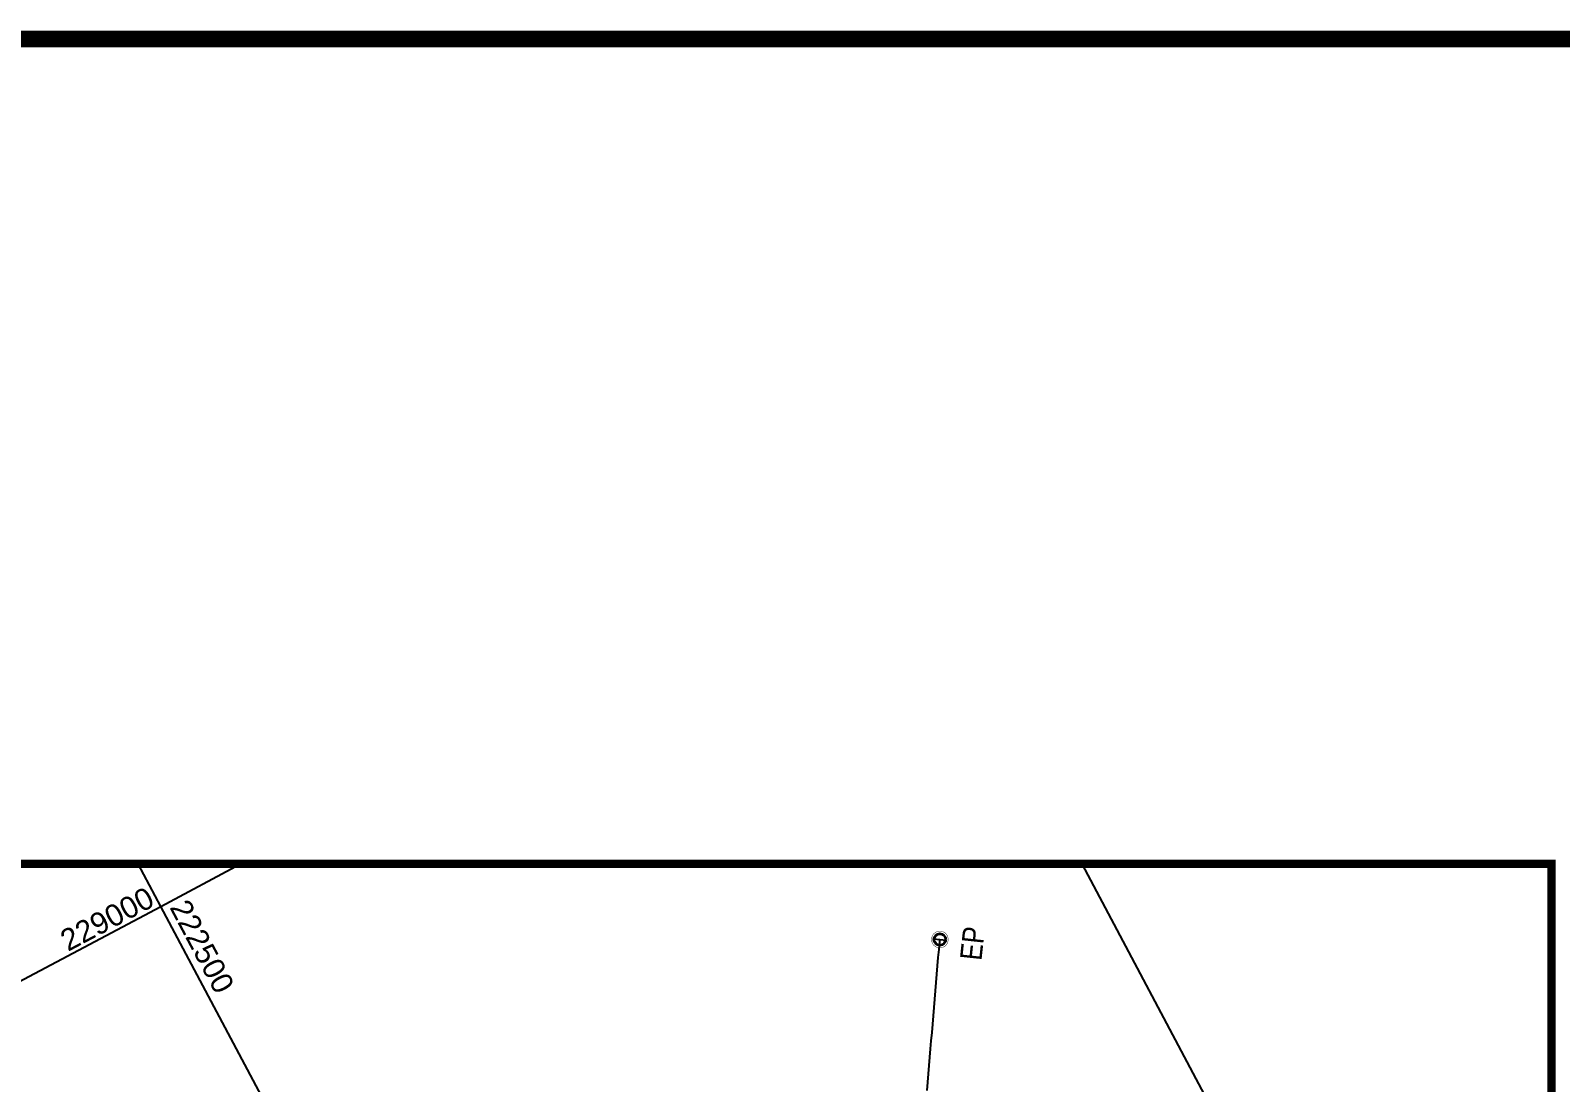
# Model space of a CAD drawing. Extents: x 227222 to 228063, y 224653 to 225247.
# Drawn here: x 227400.6 to 227584.2, y 225101.4 to 225227.6 of the extents above; entities that cross this region are included whole.
import ezdxf
from ezdxf.enums import TextEntityAlignment as Align

# ---------------------------------------------------------------- set-up
doc = ezdxf.new("R2010")
doc.units = 0
doc.header["$LTSCALE"] = 10
doc.header["$MEASUREMENT"] = 0
doc.layers.get('0').update_dxf_attribs({"linetype": 'CONTINUOUS'})
for name, color, linetype in [('CA-ALGN-CNTL', 2, 'CONTINUOUS'), ('CA-ALGN-IPSM', 2, 'CONTINUOUS'), ('CA-ALGN-STSM', 2, 'CONTINUOUS'), ('CA-ALGN-TEXT', 3, 'CONTINUOUS'), ('CV-GRID-BORD', 4, 'CONTINUOUS'), ('CV-GRID-LINE', 1, 'CONTINUOUS'), ('CV-GRID-TEXT', 4, 'CONTINUOUS'), ('CX-BORD', 3, 'CONTINUOUS'), ('CX-BORD-LIN1', 4, 'CONTINUOUS'), ('CX-BORD-LIN2', 3, 'CONTINUOUS'), ('CX-BORD-TEX2', 7, 'CONTINUOUS'), ('CX-BORD-TEX3', 6, 'CONTINUOUS')]:
    doc.layers.add(name, color=color, linetype=linetype)
doc.styles.add('GTXT', font='Dotum.ttf')
doc.styles.get("Standard").update_dxf_attribs({"font": 'Dotum.ttf'})
doc.styles.add('TB_TEXT', font='Dotum.ttf')
doc.styles.add('TB_WBTXT', font='Dotum.ttf')
doc.styles.add('TB_WMTXT', font='Dotum.ttf')

# ---------------------------------------------------------------- blocks, each defined once
blk = doc.blocks.new('CXBLKA1-KHCA1')
at = {"layer": 'CX-BORD-LIN1', "const_width": 2}
blk.add_lwpolyline([(796, -2.273736754432321e-12), (0, 0), (0, 553.9999999999995), (795.9999999999995, 553.9999999999995)], close=True, dxfattribs=at)
at = {"layer": 'CX-BORD-LIN1', "style": 'TB_TEXT'}
for tag, height, p in [('TR_RNUM4', 3, (285.105116618196, 26.63656332936284)), ('TR_RDAT4', 3.5, (317.5, 26.99999999999994)), ('TR_DGN4', 3.5, (459.1184542177598, 26.99999999999993)), ('TR_CHK4', 3.5, (499.1184542177598, 26.99999999999993)), ('TR_APP4', 3.5, (539.1184542177598, 27.00000000000016)), ('TR_RNUM3', 3, (285.105116618196, 20.63656332936395)), ('TR_RDAT3', 3.5, (317.5, 21.00000000000105)), ('TR_DGN3', 3.5, (459.1184542177598, 21.00000000000104)), ('TR_CHK3', 3.5, (499.1184542177598, 21.00000000000104)), ('TR_APP3', 3.5, (539.1184542177598, 21.00000000000126)), ('TR_RDAT2', 3.5, (317.5, 15.00000000000105)), ('TR_DGN2', 3.5, (459.1184542177598, 15.00000000000104)), ('TR_CHK2', 3.5, (499.1184542177598, 15.00000000000104)), ('TR_APP2', 3.5, (539.1184542177598, 15.00000000000126)), ('TR_RNUM2', 3, (285.105116618196, 14.63656332936395)), ('TR_RNUM1', 3, (285.105116618196, 8.636563329362843)), ('TR_RDAT1', 3.5, (317.5, 8.999999999999943)), ('TR_DGN1', 3.5, (459.1184542177598, 8.999999999999929)), ('TR_CHK1', 3.5, (499.1184542177598, 8.999999999999929)), ('TR_APP1', 3.5, (539.1184542177598, 9.000000000000156))]:
    blk.add_attdef(tag, text='', height=height, dxfattribs=at).set_placement(p, align=Align.MIDDLE_CENTER)
for tag, p in [('TR_RCON4', (342.3033138082337, 26.99999999999994)), ('TR_RCON3', (342.3033138082337, 21.00000000000105)), ('TR_RCON2', (342.3033138082337, 15.00000000000105)), ('TR_RCON1', (342.3033138082337, 8.999999999999943))]:
    blk.add_attdef(tag, text='', height=3.5, dxfattribs=at).set_placement(p, align=Align.MIDDLE_LEFT)
at = {"layer": 'CX-BORD-LIN2', "style": 'TB_TEXT'}
blk.add_attdef('TD_VERSION', text='', height=3, rotation=90, dxfattribs=at).set_placement((800.499999405456, 48.01489921212271), align=Align.MIDDLE_CENTER)
at = {"layer": 'CX-BORD-TEX2', "style": 'TB_WMTXT'}
for tag, height, p in [('TB_CNAME', 5, (15.34476638720071, 531.8324131479244)), ('TB_CSCOP', 4, (16.63456755316156, 523.8324131479244))]:
    blk.add_attdef(tag, text='', height=height, dxfattribs=at).set_placement(p, align=Align.BOTTOM_LEFT)
at = {"layer": 'CX-BORD-TEX2', "style": 'TB_WBTXT'}
for tag, height, p in [('TB_MTITIL', 10, (398, 533.326413560618)), ('TB_STITL', 7, (398, 518.326413560618))]:
    blk.add_attdef(tag, text='', height=height, dxfattribs=at).set_placement(p, align=Align.MIDDLE_CENTER)
at = {"layer": 'CX-BORD-TEX3', "style": 'TB_TEXT'}
for tag, height, p in [('TD_DCOMP', 4.5, (217.5, 24.99999999999931)), ('TD_CSECT', 4.5, (611, 24.99999999999896)), ('TD_DNAME_TOP', 4.5, (755, 24.99999999999912)), ('TD_DNAME_MAIN', 4.5, (755, 19.00715491911868)), ('TD_CCOMP', 4.5, (217.5, 14.99999999999931)), ('TD_HSCAL', 4.5, (626.6991483434026, 15.23515171695612)), ('TD_VSCAL', 4.5, (655.7793615572627, 15.23515171695612)), ('TD_DNAME_BOT', 3, (755, 13.65422715006187)), ('TD_CNAME', 4.5, (65, 5.752181573154171)), ('TD_FIELD', 4.5, (182.5, 5.52709622435755)), ('TD_CSTEP', 4.5, (253.2440000000001, 5.527096224357066)), ('TD_DWGCODE', 4.5, (641, 5.385823260720159)), ('TD_DWGNO', 4.5, (755, 5.385823260720144))]:
    blk.add_attdef(tag, text='', height=height, dxfattribs=at).set_placement(p, align=Align.MIDDLE_CENTER)
at = {"layer": 'CX-BORD-TEX3', "style": 'TB_TEXT', "width": 0.9}
blk.add_attdef('TD_CDIST', text='', height=4.5, dxfattribs=at).set_placement((656, 24.99999999999902), align=Align.MIDDLE_CENTER)
blk = doc.blocks.new('CASTAMM')
blk.add_line((0, -1.5), (0, 1.5))
blk.add_circle((0, 0), 1.3)
at = {"style": 'GTXT', "flags": 1}
for tag, p in [('STA_DST', (0, -3.624746947281125)), ('XSEC_DAT', (0, -6.854719476030255))]:
    blk.add_attdef(tag, text='', height=2.5, dxfattribs=at).set_placement(p, align=Align.MIDDLE)
blk = doc.blocks.new('CAIPMRK')
at = {"const_width": 0.1}
blk.add_lwpolyline([(-2, 0, -0.9999999999999999), (2, 0, -1)], format="xyb", close=True, dxfattribs=at)
blk.add_circle((0, 0), 1.5)

msp = doc.modelspace()

# ---------------------------------------------------------------- linework, layer by layer
at = {"layer": 'CA-ALGN-CNTL'}
msp.add_lwpolyline([(227508.1876036223, 225100.3970346906), (227508.2718283783, 225101.3934824676), (227508.3560523074, 225102.3899275397), (227508.4402770635, 225103.3863753168), (227508.5245018195, 225104.3828230937), (227508.6087275145, 225105.3792691048), (227508.6929505047, 225106.3757159428), (227508.7771761997, 225107.372161954), (227508.8614009557, 225108.3686097309), (227508.9456239459, 225109.365056569), (227509.0298496409, 225110.3615025801), (227509.1140743969, 225111.3579503571), (227509.1983000919, 225112.3543963682), (227509.2825230821, 225113.3508432062), (227509.3667487771, 225114.3472892173), (227509.4509735331, 225115.3437369943), (227509.5351982892, 225116.3401847713), (227509.6194222183, 225117.3366298434), (227509.7036469743, 225118.3330776204), (227509.7192151651, 225118.5172593672), (227509.7192158801, 225118.5172665427)], dxfattribs=at)
at = {"layer": 'CV-GRID-BORD', "const_width": 1.000000000000005}
msp.add_lwpolyline([(227284.2142292281, 224791.5561020686), (227583.1209917576, 224791.5561231581), (227583.1209680492, 225127.5823435483), (227284.2142055196, 225127.5823224588)], close=True, dxfattribs=at)
at = {"layer": 'CV-GRID-LINE', "linetype": 'Continuous'}
for p, q in [((227416.2324441381, 225122.4897259577), (227413.5246572348, 225127.5823315824)), ((227416.2324441381, 225122.4897259577), (227413.5246572348, 225127.5823315824)), ((227416.2324441381, 225122.4897259577), (227413.5246572348, 225127.5823315824)), ((227416.2324441381, 225122.4897259577), (227413.5246572348, 225127.5823315824)), ((227416.2324441381, 225122.4897259577), (227413.5246572348, 225127.5823315824)), ((227416.2324441381, 225122.4897259577), (227425.8102423141, 225127.5823324492)), ((227416.2324441381, 225122.4897259577), (227425.8102423141, 225127.5823324492)), ((227416.2324441381, 225122.4897259577), (227425.8102423141, 225127.5823324492)), ((227416.2324441381, 225122.4897259577), (227425.8102423141, 225127.5823324492)), ((227416.2324441381, 225122.4897259577), (227425.8102423141, 225127.5823324492)), ((227551.4743626199, 225081.1421324924), (227526.7816623037, 225127.5823395733)), ((227551.4743626199, 225081.1421324924), (227526.7816623037, 225127.5823395733)), ((227551.4743626199, 225081.1421324924), (227526.7816623037, 225127.5823395733)), ((227551.4743626199, 225081.1421324924), (227526.7816623037, 225127.5823395733)), ((227551.4743626199, 225081.1421324924), (227526.7816623037, 225127.5823395733)), ((227327.9376881646, 225075.5425634494), (227416.2324441381, 225122.4897259577)), ((227327.9376881646, 225075.5425634494), (227416.2324441381, 225122.4897259577)), ((227327.9376881646, 225075.5425634494), (227416.2324441381, 225122.4897259577)), ((227327.9376881646, 225075.5425634494), (227416.2324441381, 225122.4897259577)), ((227327.9376881646, 225075.5425634494), (227416.2324441381, 225122.4897259577)), ((227463.1796066464, 225034.1949699841), (227416.2324441381, 225122.4897259577)), ((227463.1796066464, 225034.1949699841), (227416.2324441381, 225122.4897259577)), ((227463.1796066464, 225034.1949699841), (227416.2324441381, 225122.4897259577)), ((227463.1796066464, 225034.1949699841), (227416.2324441381, 225122.4897259577)), ((227463.1796066464, 225034.1949699841), (227416.2324441381, 225122.4897259577))]:
    msp.add_line(p, q, dxfattribs=at)

# ---------------------------------------------------------------- block references
at = {"layer": 'CA-ALGN-IPSM', "xscale": 0.5, "yscale": 0.5}
msp.add_blockref('CAIPMRK', (227509.7192158801, 225118.5172665427), dxfattribs=at)
at = {"layer": 'CA-ALGN-STSM', "xscale": 0.5, "yscale": 0.5, "zscale": 0.5, "rotation": 265.168557996876}
msp.add_blockref('CASTAMM', (227509.7192151651, 225118.5172593672), dxfattribs=at)
at = {"layer": 'CX-BORD'}
msp.add_blockref('CXBLKA1-KHCA1', (227247.3809380743, 224672.5692377459), dxfattribs=at)

# ---------------------------------------------------------------- texts
at = {"layer": 'CA-ALGN-TEXT', "width": 0.8708495802474228}
msp.add_text('EP', height=2.600000000000012, rotation=83.91601257652135, dxfattribs=at).set_placement((227514.7071602697, 225115.9253759431), (227515.1311049791, 225119.9028463544), align=Align.FIT)
at = {"layer": 'CV-GRID-TEXT'}
for s, rotation, width, p, p2 in [('229000', 28.00000404246861, 0.9496198943430639, (227405.0961057474, 225117.0214568305), (227415.6914764642, 225122.6551163315)), ('229000', 28.00000404246861, 0.9496198943430639, (227405.0961057474, 225117.0214568305), (227415.6914764642, 225122.6551163315)), ('229000', 28.00000404246861, 0.9496198943430639, (227405.0961057474, 225117.0214568305), (227415.6914764642, 225122.6551163315)), ('229000', 28.00000404246861, 0.9496198943430639, (227405.0961057474, 225117.0214568305), (227415.6914764642, 225122.6551163315)), ('229000', 28.00000404246861, 0.9496198943430639, (227405.0961057474, 225117.0214568305), (227415.6914764642, 225122.6551163315)), ('222500', 298.0000040424608, 0.9496198943482123, (227417.2456263267, 225122.3769819303), (227422.8792858277, 225111.7816112134)), ('222500', 298.0000040424608, 0.9496198943482123, (227417.2456263267, 225122.3769819303), (227422.8792858277, 225111.7816112134)), ('222500', 298.0000040424608, 0.9496198943482123, (227417.2456263267, 225122.3769819303), (227422.8792858277, 225111.7816112134)), ('222500', 298.0000040424608, 0.9496198943482123, (227417.2456263267, 225122.3769819303), (227422.8792858277, 225111.7816112134)), ('222500', 298.0000040424608, 0.9496198943482123, (227417.2456263267, 225122.3769819303), (227422.8792858277, 225111.7816112134))]:
    msp.add_text(s, height=2.600000000000012, rotation=rotation, dxfattribs=dict(at, width=width)).set_placement(p, p2, align=Align.FIT)

doc.saveas('drawing.dxf')
